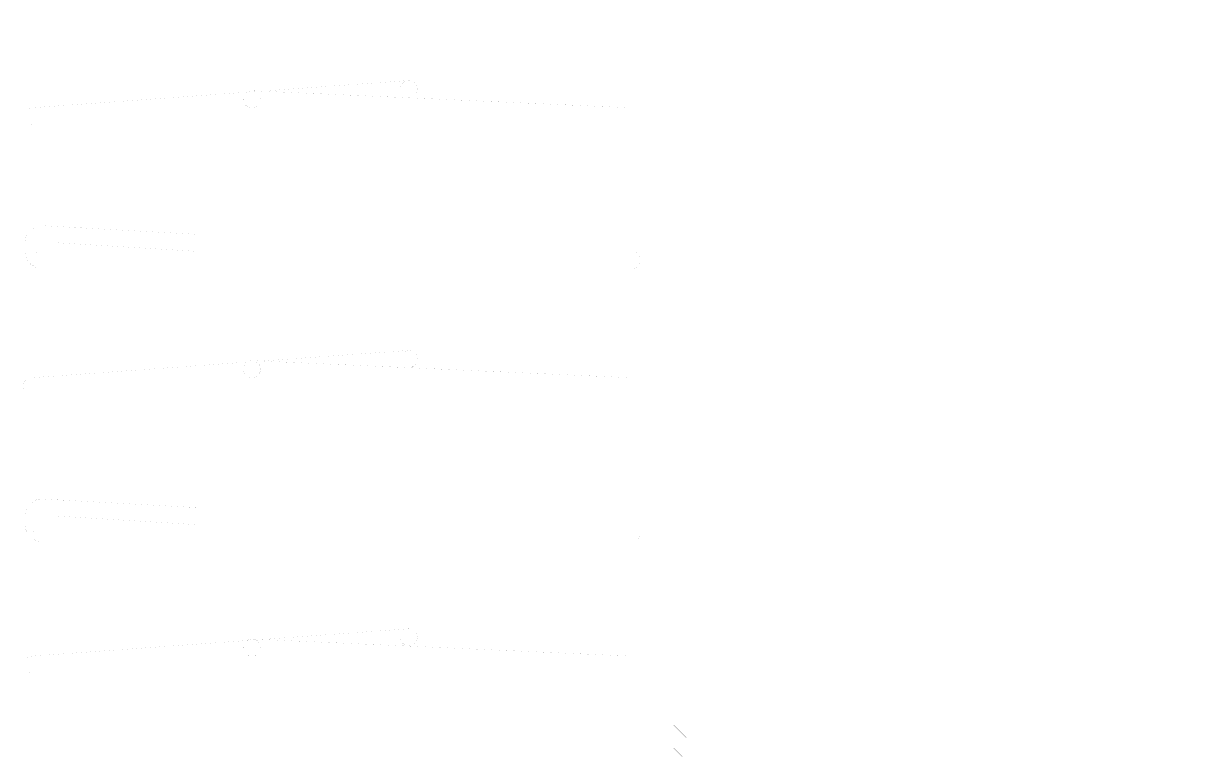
# Model space of a CAD drawing. Header units: millimetres. Extents: x -2171 to 1563, y -1758 to -1505.
# Drawn here: x 1390.03 to 1392.478, y -1599.141 to -1597.589 of the extents above; entities that cross this region are included whole.
import ezdxf

# ---------------------------------------------------------------- set-up
doc = ezdxf.new("R2010")
doc.units = ezdxf.units.MM
doc.layers.add('Tablet', color=7, linetype='Continuous', true_color=0x0180ff)

msp = doc.modelspace()

# ---------------------------------------------------------------- linework, layer by layer
at = {"layer": 'Tablet', "color": 96, "true_color": 0x018001, "const_width": 0.0000431}
for points in [[(1390.7079, -1592.7682), (1390.7079, -1603.5495), (1390.654, -1603.5495), (1390.654, -1592.7682)], [(1390.1598, -1592.9888), (1390.1598, -1603.5495), (1390.088, -1603.5495), (1390.088, -1592.9849)], [(1391.2739, -1592.989), (1391.2739, -1603.5495), (1391.202, -1603.5495), (1391.202, -1592.989)]]:
    msp.add_lwpolyline(points, dxfattribs=at)
at = {"layer": 'Tablet', "color": 150, "true_color": 0x0180ff}
msp.add_lwpolyline([(1391.3997, -1603.5495, 0.0000431, 0.0000431, 0), (1391.3997, -1593.3792, 0.0000431, 0.0000431, 0), (1392.4778, -1593.3792, 0.0000431, 0.0000431, 0), (1392.4778, -1593.4511, 0.0000431, 0.0000431, 0), (1391.4716, -1593.4511, 0.0000431, 0.0000431, 0), (1391.4716, -1603.5495, 0.0000431, 0.0000431, 0)], format="xyseb", close=True, dxfattribs=at)
at = {"layer": 'Tablet', "color": 96, "true_color": 0x018001}
for points in [[(1391.4058, -1597.571, 0.0000431, 0.0000431, 0), (1391.43, -1597.5952, 0.0000431, 0.0000431, 0)], [(1391.3997, -1597.6133, 0.0000431, 0.0000431, 0), (1391.4716, -1597.6852, 0.0000431, 0.0000431, 0)], [(1391.4421, -1597.6073, 0.0000431, 0.0000431, 0), (1391.4663, -1597.6315, 0.0000431, 0.0000431, 0)], [(1391.3997, -1597.6617, 0.0000431, 0.0000431, 0), (1391.4179, -1597.6799, 0.0000431, 0.0000431, 0)], [(1391.43, -1597.692, 0.0000431, 0.0000431, 0), (1391.4542, -1597.7162, 0.0000431, 0.0000431, 0)], [(1390.8427, -1597.7096, 0.0000431, 0.0000431, 0), (1390.5322, -1597.7321, 0.0000431, 0.0000431, 0)], [(1390.8606, -1597.7276, 0.0000431, 0.0000431, 0), (1390.8603, -1597.7311, 0.0000431, 0.0000431, 0), (1390.8593, -1597.7345, 0.0000431, 0.0000431, 0), (1390.8576, -1597.7376, 0.0000431, 0.0000431, 0), (1390.8554, -1597.7403, 0.0000431, 0.0000431, 0), (1390.8526, -1597.7426, 0.0000431, 0.0000431, 0), (1390.8495, -1597.7442, 0.0000431, 0.0000431, 0), (1390.8462, -1597.7452, 0.0000431, 0.0000431, 0), (1390.8427, -1597.7456, 0.0000431, 0.0000431, 0), (1390.8391, -1597.7452, 0.0000431, 0.0000431, 0), (1390.8358, -1597.7442, 0.0000431, 0.0000431, 0), (1390.8327, -1597.7426, 0.0000431, 0.0000431, 0), (1390.8299, -1597.7403, 0.0000431, 0.0000431, 0), (1390.8277, -1597.7376, 0.0000431, 0.0000431, 0), (1390.8261, -1597.7345, 0.0000431, 0.0000431, 0), (1390.825, -1597.7311, 0.0000431, 0.0000431, 0), (1390.8247, -1597.7276, 0.0000431, 0.0000431, 0), (1390.825, -1597.7241, 0.0000431, 0.0000431, 0), (1390.8261, -1597.7207, 0.0000431, 0.0000431, 0), (1390.8277, -1597.7176, 0.0000431, 0.0000431, 0), (1390.8299, -1597.7149, 0.0000431, 0.0000431, 0), (1390.8327, -1597.7127, 0.0000431, 0.0000431, 0), (1390.8358, -1597.711, 0.0000431, 0.0000431, 0), (1390.8391, -1597.71, 0.0000431, 0.0000431, 0), (1390.8427, -1597.7096, 0.0000431, 0.0000431, 0), (1390.8462, -1597.71, 0.0000431, 0.0000431, 0), (1390.8495, -1597.711, 0.0000431, 0.0000431, 0), (1390.8526, -1597.7127, 0.0000431, 0.0000431, 0), (1390.8554, -1597.7149, 0.0000431, 0.0000431, 0), (1390.8576, -1597.7176, 0.0000431, 0.0000431, 0), (1390.8593, -1597.7207, 0.0000431, 0.0000431, 0), (1390.8603, -1597.7241, 0.0000431, 0.0000431, 0), (1390.8606, -1597.7276, 0.0000431, 0.0000431, 0)], [(1391.3997, -1597.7101, 0.0000431, 0.0000431, 0), (1391.4716, -1597.782, 0.0000431, 0.0000431, 0)], [(1390.5019, -1597.7343, 0.0000431, 0.0000431, 0), (1390.0484, -1597.7671, 0.0000431, 0.0000431, 0)], [(1390.53, -1597.7492, 0.0000431, 0.0000431, 0), (1390.5297, -1597.7527, 0.0000431, 0.0000431, 0), (1390.5286, -1597.7561, 0.0000431, 0.0000431, 0), (1390.527, -1597.7592, 0.0000431, 0.0000431, 0), (1390.5247, -1597.7619, 0.0000431, 0.0000431, 0), (1390.522, -1597.7641, 0.0000431, 0.0000431, 0), (1390.5189, -1597.7658, 0.0000431, 0.0000431, 0), (1390.5155, -1597.7668, 0.0000431, 0.0000431, 0), (1390.512, -1597.7671, 0.0000431, 0.0000431, 0), (1390.5085, -1597.7668, 0.0000431, 0.0000431, 0), (1390.5052, -1597.7658, 0.0000431, 0.0000431, 0), (1390.502, -1597.7641, 0.0000431, 0.0000431, 0), (1390.4993, -1597.7619, 0.0000431, 0.0000431, 0), (1390.4971, -1597.7592, 0.0000431, 0.0000431, 0), (1390.4954, -1597.7561, 0.0000431, 0.0000431, 0), (1390.4944, -1597.7527, 0.0000431, 0.0000431, 0), (1390.4941, -1597.7492, 0.0000431, 0.0000431, 0), (1390.4944, -1597.7457, 0.0000431, 0.0000431, 0), (1390.4954, -1597.7423, 0.0000431, 0.0000431, 0), (1390.4971, -1597.7392, 0.0000431, 0.0000431, 0), (1390.4993, -1597.7365, 0.0000431, 0.0000431, 0), (1390.502, -1597.7342, 0.0000431, 0.0000431, 0), (1390.5052, -1597.7326, 0.0000431, 0.0000431, 0), (1390.5085, -1597.7316, 0.0000431, 0.0000431, 0), (1390.512, -1597.7312, 0.0000431, 0.0000431, 0), (1390.5155, -1597.7316, 0.0000431, 0.0000431, 0), (1390.5189, -1597.7326, 0.0000431, 0.0000431, 0), (1390.522, -1597.7342, 0.0000431, 0.0000431, 0), (1390.5247, -1597.7365, 0.0000431, 0.0000431, 0), (1390.527, -1597.7392, 0.0000431, 0.0000431, 0), (1390.5286, -1597.7423, 0.0000431, 0.0000431, 0), (1390.5297, -1597.7457, 0.0000431, 0.0000431, 0), (1390.53, -1597.7492, 0.0000431, 0.0000431, 0)], [(1390.512, -1597.7312, 0.0000431, 0.0000431, 0), (1391.3098, -1597.7671, 0.0000431, 0.0000431, 0)], [(1391.4663, -1597.7283, 0.0000431, 0.0000431, 0), (1391.4716, -1597.7336, 0.0000431, 0.0000431, 0)], [(1391.3997, -1597.7585, 0.0000431, 0.0000431, 0), (1391.4058, -1597.7646, 0.0000431, 0.0000431, 0)], [(1391.4179, -1597.7767, 0.0000431, 0.0000431, 0), (1391.4421, -1597.8009, 0.0000431, 0.0000431, 0)], [(1391.3997, -1597.8069, 0.0000431, 0.0000431, 0), (1391.4716, -1597.8788, 0.0000431, 0.0000431, 0)], [(1391.4542, -1597.813, 0.0000431, 0.0000431, 0), (1391.4716, -1597.8304, 0.0000431, 0.0000431, 0)], [(1391.4058, -1597.8614, 0.0000431, 0.0000431, 0), (1391.43, -1597.8856, 0.0000431, 0.0000431, 0)], [(1391.3997, -1597.9037, 0.0000431, 0.0000431, 0), (1391.4716, -1597.9756, 0.0000431, 0.0000431, 0)], [(1391.4421, -1597.8977, 0.0000431, 0.0000431, 0), (1391.4663, -1597.9219, 0.0000431, 0.0000431, 0)], [(1391.3997, -1597.9522, 0.0000431, 0.0000431, 0), (1391.4179, -1597.9703, 0.0000431, 0.0000431, 0)], [(1391.43, -1597.9824, 0.0000431, 0.0000431, 0), (1391.4542, -1598.0066, 0.0000431, 0.0000431, 0)], [(1390.052, -1598.087, 0.0000431, 0.0000431, 0), (1390.052, -1598.0834, 0.0000431, 0.0000431, 0), (1390.0522, -1598.0809, 0.0000431, 0.0000431, 0), (1390.0529, -1598.0785, 0.0000431, 0.0000431, 0), (1390.054, -1598.0762, 0.0000431, 0.0000431, 0), (1390.0554, -1598.0742, 0.0000431, 0.0000431, 0), (1390.0572, -1598.0724, 0.0000431, 0.0000431, 0), (1390.0592, -1598.0709, 0.0000431, 0.0000431, 0), (1390.0615, -1598.0699, 0.0000431, 0.0000431, 0), (1390.0639, -1598.0692, 0.0000431, 0.0000431, 0), (1390.0664, -1598.069, 0.0000431, 0.0000431, 0), (1391.3134, -1598.069, 0.0000431, 0.0000431, 0), (1391.3159, -1598.0692, 0.0000431, 0.0000431, 0), (1391.3184, -1598.0699, 0.0000431, 0.0000431, 0), (1391.3206, -1598.0709, 0.0000431, 0.0000431, 0), (1391.3227, -1598.0724, 0.0000431, 0.0000431, 0), (1391.3244, -1598.0742, 0.0000431, 0.0000431, 0), (1391.3259, -1598.0762, 0.0000431, 0.0000431, 0), (1391.3269, -1598.0785, 0.0000431, 0.0000431, 0), (1391.3276, -1598.0809, 0.0000431, 0.0000431, 0), (1391.3278, -1598.0834, 0.0000431, 0.0000431, 0), (1391.3278, -1598.0906, 0.0000431, 0.0000431, 0), (1391.3276, -1598.0931, 0.0000431, 0.0000431, 0), (1391.3269, -1598.0955, 0.0000431, 0.0000431, 0), (1391.3259, -1598.0978, 0.0000431, 0.0000431, 0), (1391.3244, -1598.0998, 0.0000431, 0.0000431, 0), (1391.3227, -1598.1016, 0.0000431, 0.0000431, 0), (1391.3206, -1598.103, 0.0000431, 0.0000431, 0), (1391.3184, -1598.1041, 0.0000431, 0.0000431, 0), (1391.3159, -1598.1047, 0.0000431, 0.0000431, 0), (1391.3134, -1598.105, 0.0000431, 0.0000431, 0), (1390.07, -1598.105, 0.0000431, 0.0000431, 0), (1390.0638, -1598.1044, 0.0000431, 0.0000431, 0), (1390.0577, -1598.1028, 0.0000431, 0.0000431, 0), (1390.052, -1598.1001, 0.0000431, 0.0000431, 0), (1390.0469, -1598.0966, 0.0000431, 0.0000431, 0), (1390.0425, -1598.0921, 0.0000431, 0.0000431, 0), (1390.0389, -1598.087, 0.0000431, 0.0000431, 0), (1390.0362, -1598.0813, 0.0000431, 0.0000431, 0), (1390.0346, -1598.0753, 0.0000431, 0.0000431, 0), (1390.0341, -1598.069, 0.0000431, 0.0000431, 0), (1390.0341, -1598.0511, 0.0000431, 0.0000431, 0), (1390.0346, -1598.0448, 0.0000431, 0.0000431, 0), (1390.0362, -1598.0388, 0.0000431, 0.0000431, 0), (1390.0389, -1598.0331, 0.0000431, 0.0000431, 0), (1390.0425, -1598.028, 0.0000431, 0.0000431, 0), (1390.0469, -1598.0235, 0.0000431, 0.0000431, 0), (1390.052, -1598.0199, 0.0000431, 0.0000431, 0), (1390.0577, -1598.0173, 0.0000431, 0.0000431, 0), (1390.0638, -1598.0157, 0.0000431, 0.0000431, 0), (1390.07, -1598.0151, 0.0000431, 0.0000431, 0), (1390.3934, -1598.0331, 0.0000431, 0.0000431, 0), (1390.3934, -1598.069, 0.0000431, 0.0000431, 0), (1390.1023, -1598.0511, 0.0000431, 0.0000431, 0)], [(1391.3997, -1598.0006, 0.0000431, 0.0000431, 0), (1391.4716, -1598.0724, 0.0000431, 0.0000431, 0)], [(1391.4663, -1598.0187, 0.0000431, 0.0000431, 0), (1391.4716, -1598.024, 0.0000431, 0.0000431, 0)], [(1391.3997, -1598.049, 0.0000431, 0.0000431, 0), (1391.4058, -1598.055, 0.0000431, 0.0000431, 0)], [(1391.4179, -1598.0672, 0.0000431, 0.0000431, 0), (1391.4421, -1598.0914, 0.0000431, 0.0000431, 0)], [(1391.3997, -1598.0974, 0.0000431, 0.0000431, 0), (1391.4716, -1598.1693, 0.0000431, 0.0000431, 0)], [(1391.4542, -1598.1035, 0.0000431, 0.0000431, 0), (1391.4716, -1598.1209, 0.0000431, 0.0000431, 0)], [(1391.4058, -1598.1519, 0.0000431, 0.0000431, 0), (1391.43, -1598.1761, 0.0000431, 0.0000431, 0)], [(1391.4421, -1598.1882, 0.0000431, 0.0000431, 0), (1391.4663, -1598.2124, 0.0000431, 0.0000431, 0)], [(1391.3997, -1598.1942, 0.0000431, 0.0000431, 0), (1391.4716, -1598.2661, 0.0000431, 0.0000431, 0)], [(1391.3997, -1598.2426, 0.0000431, 0.0000431, 0), (1391.4179, -1598.2608, 0.0000431, 0.0000431, 0)], [(1390.8427, -1598.2775, 0.0000431, 0.0000431, 0), (1390.5322, -1598.2999, 0.0000431, 0.0000431, 0)], [(1390.8606, -1598.2954, 0.0000431, 0.0000431, 0), (1390.8603, -1598.2989, 0.0000431, 0.0000431, 0), (1390.8593, -1598.3023, 0.0000431, 0.0000431, 0), (1390.8576, -1598.3054, 0.0000431, 0.0000431, 0), (1390.8554, -1598.3081, 0.0000431, 0.0000431, 0), (1390.8526, -1598.3104, 0.0000431, 0.0000431, 0), (1390.8495, -1598.312, 0.0000431, 0.0000431, 0), (1390.8462, -1598.3131, 0.0000431, 0.0000431, 0), (1390.8427, -1598.3134, 0.0000431, 0.0000431, 0), (1390.8391, -1598.3131, 0.0000431, 0.0000431, 0), (1390.8358, -1598.312, 0.0000431, 0.0000431, 0), (1390.8327, -1598.3104, 0.0000431, 0.0000431, 0), (1390.8299, -1598.3081, 0.0000431, 0.0000431, 0), (1390.8277, -1598.3054, 0.0000431, 0.0000431, 0), (1390.8261, -1598.3023, 0.0000431, 0.0000431, 0), (1390.825, -1598.2989, 0.0000431, 0.0000431, 0), (1390.8247, -1598.2954, 0.0000431, 0.0000431, 0), (1390.825, -1598.2919, 0.0000431, 0.0000431, 0), (1390.8261, -1598.2886, 0.0000431, 0.0000431, 0), (1390.8277, -1598.2854, 0.0000431, 0.0000431, 0), (1390.8299, -1598.2827, 0.0000431, 0.0000431, 0), (1390.8327, -1598.2805, 0.0000431, 0.0000431, 0), (1390.8358, -1598.2788, 0.0000431, 0.0000431, 0), (1390.8391, -1598.2778, 0.0000431, 0.0000431, 0), (1390.8427, -1598.2775, 0.0000431, 0.0000431, 0), (1390.8462, -1598.2778, 0.0000431, 0.0000431, 0), (1390.8495, -1598.2788, 0.0000431, 0.0000431, 0), (1390.8526, -1598.2805, 0.0000431, 0.0000431, 0), (1390.8554, -1598.2827, 0.0000431, 0.0000431, 0), (1390.8576, -1598.2854, 0.0000431, 0.0000431, 0), (1390.8593, -1598.2886, 0.0000431, 0.0000431, 0), (1390.8603, -1598.2919, 0.0000431, 0.0000431, 0), (1390.8606, -1598.2954, 0.0000431, 0.0000431, 0)], [(1391.43, -1598.2729, 0.0000431, 0.0000431, 0), (1391.4542, -1598.2971, 0.0000431, 0.0000431, 0)], [(1390.5019, -1598.3021, 0.0000431, 0.0000431, 0), (1390.0484, -1598.335, 0.0000431, 0.0000431, 0)], [(1390.53, -1598.317, 0.0000431, 0.0000431, 0), (1390.5297, -1598.3205, 0.0000431, 0.0000431, 0), (1390.5286, -1598.3239, 0.0000431, 0.0000431, 0), (1390.527, -1598.327, 0.0000431, 0.0000431, 0), (1390.5247, -1598.3297, 0.0000431, 0.0000431, 0), (1390.522, -1598.3319, 0.0000431, 0.0000431, 0), (1390.5189, -1598.3336, 0.0000431, 0.0000431, 0), (1390.5155, -1598.3346, 0.0000431, 0.0000431, 0), (1390.512, -1598.335, 0.0000431, 0.0000431, 0), (1390.5085, -1598.3346, 0.0000431, 0.0000431, 0), (1390.5052, -1598.3336, 0.0000431, 0.0000431, 0), (1390.502, -1598.3319, 0.0000431, 0.0000431, 0), (1390.4993, -1598.3297, 0.0000431, 0.0000431, 0), (1390.4971, -1598.327, 0.0000431, 0.0000431, 0), (1390.4954, -1598.3239, 0.0000431, 0.0000431, 0), (1390.4944, -1598.3205, 0.0000431, 0.0000431, 0), (1390.4941, -1598.317, 0.0000431, 0.0000431, 0), (1390.4944, -1598.3135, 0.0000431, 0.0000431, 0), (1390.4954, -1598.3101, 0.0000431, 0.0000431, 0), (1390.4971, -1598.307, 0.0000431, 0.0000431, 0), (1390.4993, -1598.3043, 0.0000431, 0.0000431, 0), (1390.502, -1598.3021, 0.0000431, 0.0000431, 0), (1390.5052, -1598.3004, 0.0000431, 0.0000431, 0), (1390.5085, -1598.2994, 0.0000431, 0.0000431, 0), (1390.512, -1598.299, 0.0000431, 0.0000431, 0), (1390.5155, -1598.2994, 0.0000431, 0.0000431, 0), (1390.5189, -1598.3004, 0.0000431, 0.0000431, 0), (1390.522, -1598.3021, 0.0000431, 0.0000431, 0), (1390.5247, -1598.3043, 0.0000431, 0.0000431, 0), (1390.527, -1598.307, 0.0000431, 0.0000431, 0), (1390.5286, -1598.3101, 0.0000431, 0.0000431, 0), (1390.5297, -1598.3135, 0.0000431, 0.0000431, 0), (1390.53, -1598.317, 0.0000431, 0.0000431, 0)], [(1390.512, -1598.299, 0.0000431, 0.0000431, 0), (1391.3098, -1598.335, 0.0000431, 0.0000431, 0)], [(1391.3997, -1598.291, 0.0000431, 0.0000431, 0), (1391.4716, -1598.3629, 0.0000431, 0.0000431, 0)], [(1391.4663, -1598.3092, 0.0000431, 0.0000431, 0), (1391.4716, -1598.3145, 0.0000431, 0.0000431, 0)], [(1391.3997, -1598.3394, 0.0000431, 0.0000431, 0), (1391.4058, -1598.3455, 0.0000431, 0.0000431, 0)], [(1391.4179, -1598.3576, 0.0000431, 0.0000431, 0), (1391.4421, -1598.3818, 0.0000431, 0.0000431, 0)], [(1391.3997, -1598.3878, 0.0000431, 0.0000431, 0), (1391.4716, -1598.4597, 0.0000431, 0.0000431, 0)], [(1391.4542, -1598.3939, 0.0000431, 0.0000431, 0), (1391.4716, -1598.4113, 0.0000431, 0.0000431, 0)], [(1391.4058, -1598.4423, 0.0000431, 0.0000431, 0), (1391.43, -1598.4665, 0.0000431, 0.0000431, 0)], [(1391.3997, -1598.4847, 0.0000431, 0.0000431, 0), (1391.4716, -1598.5565, 0.0000431, 0.0000431, 0)], [(1391.4421, -1598.4786, 0.0000431, 0.0000431, 0), (1391.4663, -1598.5028, 0.0000431, 0.0000431, 0)], [(1391.3997, -1598.5331, 0.0000431, 0.0000431, 0), (1391.4179, -1598.5512, 0.0000431, 0.0000431, 0)], [(1391.3997, -1598.5815, 0.0000431, 0.0000431, 0), (1391.4716, -1598.6534, 0.0000431, 0.0000431, 0)], [(1391.43, -1598.5633, 0.0000431, 0.0000431, 0), (1391.4542, -1598.5875, 0.0000431, 0.0000431, 0)], [(1390.052, -1598.662, 0.0000431, 0.0000431, 0), (1390.052, -1598.6584, 0.0000431, 0.0000431, 0), (1390.0522, -1598.6559, 0.0000431, 0.0000431, 0), (1390.0529, -1598.6535, 0.0000431, 0.0000431, 0), (1390.054, -1598.6512, 0.0000431, 0.0000431, 0), (1390.0554, -1598.6492, 0.0000431, 0.0000431, 0), (1390.0572, -1598.6474, 0.0000431, 0.0000431, 0), (1390.0592, -1598.6459, 0.0000431, 0.0000431, 0), (1390.0615, -1598.6449, 0.0000431, 0.0000431, 0), (1390.0639, -1598.6442, 0.0000431, 0.0000431, 0), (1390.0664, -1598.644, 0.0000431, 0.0000431, 0), (1391.3134, -1598.644, 0.0000431, 0.0000431, 0), (1391.3159, -1598.6442, 0.0000431, 0.0000431, 0), (1391.3184, -1598.6449, 0.0000431, 0.0000431, 0), (1391.3206, -1598.6459, 0.0000431, 0.0000431, 0), (1391.3227, -1598.6474, 0.0000431, 0.0000431, 0), (1391.3244, -1598.6492, 0.0000431, 0.0000431, 0), (1391.3259, -1598.6512, 0.0000431, 0.0000431, 0), (1391.3269, -1598.6535, 0.0000431, 0.0000431, 0), (1391.3276, -1598.6559, 0.0000431, 0.0000431, 0), (1391.3278, -1598.6584, 0.0000431, 0.0000431, 0), (1391.3278, -1598.6656, 0.0000431, 0.0000431, 0), (1391.3276, -1598.6681, 0.0000431, 0.0000431, 0), (1391.3269, -1598.6705, 0.0000431, 0.0000431, 0), (1391.3259, -1598.6728, 0.0000431, 0.0000431, 0), (1391.3244, -1598.6748, 0.0000431, 0.0000431, 0), (1391.3227, -1598.6766, 0.0000431, 0.0000431, 0), (1391.3206, -1598.678, 0.0000431, 0.0000431, 0), (1391.3184, -1598.6791, 0.0000431, 0.0000431, 0), (1391.3159, -1598.6797, 0.0000431, 0.0000431, 0), (1391.3134, -1598.68, 0.0000431, 0.0000431, 0), (1390.07, -1598.68, 0.0000431, 0.0000431, 0), (1390.0638, -1598.6794, 0.0000431, 0.0000431, 0), (1390.0577, -1598.6778, 0.0000431, 0.0000431, 0), (1390.052, -1598.6751, 0.0000431, 0.0000431, 0), (1390.0469, -1598.6716, 0.0000431, 0.0000431, 0), (1390.0425, -1598.6671, 0.0000431, 0.0000431, 0), (1390.0389, -1598.662, 0.0000431, 0.0000431, 0), (1390.0362, -1598.6563, 0.0000431, 0.0000431, 0), (1390.0346, -1598.6503, 0.0000431, 0.0000431, 0), (1390.0341, -1598.644, 0.0000431, 0.0000431, 0), (1390.0341, -1598.6261, 0.0000431, 0.0000431, 0), (1390.0346, -1598.6198, 0.0000431, 0.0000431, 0), (1390.0362, -1598.6138, 0.0000431, 0.0000431, 0), (1390.0389, -1598.6081, 0.0000431, 0.0000431, 0), (1390.0425, -1598.603, 0.0000431, 0.0000431, 0), (1390.0469, -1598.5985, 0.0000431, 0.0000431, 0), (1390.052, -1598.5949, 0.0000431, 0.0000431, 0), (1390.0577, -1598.5923, 0.0000431, 0.0000431, 0), (1390.0638, -1598.5907, 0.0000431, 0.0000431, 0), (1390.07, -1598.5901, 0.0000431, 0.0000431, 0), (1390.3934, -1598.6081, 0.0000431, 0.0000431, 0), (1390.3934, -1598.644, 0.0000431, 0.0000431, 0), (1390.1023, -1598.6261, 0.0000431, 0.0000431, 0)], [(1391.4663, -1598.5997, 0.0000431, 0.0000431, 0), (1391.4716, -1598.6049, 0.0000431, 0.0000431, 0)], [(1391.3997, -1598.6299, 0.0000431, 0.0000431, 0), (1391.4058, -1598.636, 0.0000431, 0.0000431, 0)], [(1391.4179, -1598.6481, 0.0000431, 0.0000431, 0), (1391.4421, -1598.6723, 0.0000431, 0.0000431, 0)], [(1391.3997, -1598.6783, 0.0000431, 0.0000431, 0), (1391.4716, -1598.7502, 0.0000431, 0.0000431, 0)], [(1391.4542, -1598.6844, 0.0000431, 0.0000431, 0), (1391.4716, -1598.7018, 0.0000431, 0.0000431, 0)], [(1391.4058, -1598.7328, 0.0000431, 0.0000431, 0), (1391.43, -1598.757, 0.0000431, 0.0000431, 0)], [(1391.3997, -1598.7751, 0.0000431, 0.0000431, 0), (1391.4716, -1598.847, 0.0000431, 0.0000431, 0)], [(1391.4421, -1598.7691, 0.0000431, 0.0000431, 0), (1391.4663, -1598.7933, 0.0000431, 0.0000431, 0)], [(1391.3997, -1598.8235, 0.0000431, 0.0000431, 0), (1391.4179, -1598.8417, 0.0000431, 0.0000431, 0)], [(1390.8427, -1598.8632, 0.0000431, 0.0000431, 0), (1390.5322, -1598.8857, 0.0000431, 0.0000431, 0)], [(1390.8606, -1598.8812, 0.0000431, 0.0000431, 0), (1390.8603, -1598.8847, 0.0000431, 0.0000431, 0), (1390.8593, -1598.8881, 0.0000431, 0.0000431, 0), (1390.8576, -1598.8912, 0.0000431, 0.0000431, 0), (1390.8554, -1598.8939, 0.0000431, 0.0000431, 0), (1390.8526, -1598.8961, 0.0000431, 0.0000431, 0), (1390.8495, -1598.8978, 0.0000431, 0.0000431, 0), (1390.8462, -1598.8988, 0.0000431, 0.0000431, 0), (1390.8427, -1598.8992, 0.0000431, 0.0000431, 0), (1390.8391, -1598.8988, 0.0000431, 0.0000431, 0), (1390.8358, -1598.8978, 0.0000431, 0.0000431, 0), (1390.8327, -1598.8961, 0.0000431, 0.0000431, 0), (1390.8299, -1598.8939, 0.0000431, 0.0000431, 0), (1390.8277, -1598.8912, 0.0000431, 0.0000431, 0), (1390.8261, -1598.8881, 0.0000431, 0.0000431, 0), (1390.825, -1598.8847, 0.0000431, 0.0000431, 0), (1390.8247, -1598.8812, 0.0000431, 0.0000431, 0), (1390.825, -1598.8777, 0.0000431, 0.0000431, 0), (1390.8261, -1598.8743, 0.0000431, 0.0000431, 0), (1390.8277, -1598.8712, 0.0000431, 0.0000431, 0), (1390.8299, -1598.8685, 0.0000431, 0.0000431, 0), (1390.8327, -1598.8663, 0.0000431, 0.0000431, 0), (1390.8358, -1598.8646, 0.0000431, 0.0000431, 0), (1390.8391, -1598.8636, 0.0000431, 0.0000431, 0), (1390.8427, -1598.8632, 0.0000431, 0.0000431, 0), (1390.8462, -1598.8636, 0.0000431, 0.0000431, 0), (1390.8495, -1598.8646, 0.0000431, 0.0000431, 0), (1390.8526, -1598.8663, 0.0000431, 0.0000431, 0), (1390.8554, -1598.8685, 0.0000431, 0.0000431, 0), (1390.8576, -1598.8712, 0.0000431, 0.0000431, 0), (1390.8593, -1598.8743, 0.0000431, 0.0000431, 0), (1390.8603, -1598.8777, 0.0000431, 0.0000431, 0), (1390.8606, -1598.8812, 0.0000431, 0.0000431, 0)], [(1391.3997, -1598.8719, 0.0000431, 0.0000431, 0), (1391.4716, -1598.9438, 0.0000431, 0.0000431, 0)], [(1391.43, -1598.8538, 0.0000431, 0.0000431, 0), (1391.4542, -1598.878, 0.0000431, 0.0000431, 0)], [(1390.5019, -1598.8879, 0.0000431, 0.0000431, 0), (1390.0484, -1598.9207, 0.0000431, 0.0000431, 0)], [(1390.53, -1598.9028, 0.0000431, 0.0000431, 0), (1390.5297, -1598.9063, 0.0000431, 0.0000431, 0), (1390.5286, -1598.9096, 0.0000431, 0.0000431, 0), (1390.527, -1598.9128, 0.0000431, 0.0000431, 0), (1390.5247, -1598.9155, 0.0000431, 0.0000431, 0), (1390.522, -1598.9177, 0.0000431, 0.0000431, 0), (1390.5189, -1598.9194, 0.0000431, 0.0000431, 0), (1390.5155, -1598.9204, 0.0000431, 0.0000431, 0), (1390.512, -1598.9207, 0.0000431, 0.0000431, 0), (1390.5085, -1598.9204, 0.0000431, 0.0000431, 0), (1390.5052, -1598.9194, 0.0000431, 0.0000431, 0), (1390.502, -1598.9177, 0.0000431, 0.0000431, 0), (1390.4993, -1598.9155, 0.0000431, 0.0000431, 0), (1390.4971, -1598.9128, 0.0000431, 0.0000431, 0), (1390.4954, -1598.9096, 0.0000431, 0.0000431, 0), (1390.4944, -1598.9063, 0.0000431, 0.0000431, 0), (1390.4941, -1598.9028, 0.0000431, 0.0000431, 0), (1390.4944, -1598.8993, 0.0000431, 0.0000431, 0), (1390.4954, -1598.8959, 0.0000431, 0.0000431, 0), (1390.4971, -1598.8928, 0.0000431, 0.0000431, 0), (1390.4993, -1598.8901, 0.0000431, 0.0000431, 0), (1390.502, -1598.8878, 0.0000431, 0.0000431, 0), (1390.5052, -1598.8862, 0.0000431, 0.0000431, 0), (1390.5085, -1598.8851, 0.0000431, 0.0000431, 0), (1390.512, -1598.8848, 0.0000431, 0.0000431, 0), (1390.5155, -1598.8851, 0.0000431, 0.0000431, 0), (1390.5189, -1598.8862, 0.0000431, 0.0000431, 0), (1390.522, -1598.8878, 0.0000431, 0.0000431, 0), (1390.5247, -1598.8901, 0.0000431, 0.0000431, 0), (1390.527, -1598.8928, 0.0000431, 0.0000431, 0), (1390.5286, -1598.8959, 0.0000431, 0.0000431, 0), (1390.5297, -1598.8993, 0.0000431, 0.0000431, 0), (1390.53, -1598.9028, 0.0000431, 0.0000431, 0)], [(1390.512, -1598.8848, 0.0000431, 0.0000431, 0), (1391.3098, -1598.9207, 0.0000431, 0.0000431, 0)], [(1391.4663, -1598.8901, 0.0000431, 0.0000431, 0), (1391.4716, -1598.8954, 0.0000431, 0.0000431, 0)], [(1391.3997, -1598.9203, 0.0000431, 0.0000431, 0), (1391.4058, -1598.9264, 0.0000431, 0.0000431, 0)], [(1391.4179, -1598.9385, 0.0000431, 0.0000431, 0), (1391.4421, -1598.9627, 0.0000431, 0.0000431, 0)], [(1391.3997, -1598.9687, 0.0000431, 0.0000431, 0), (1391.4716, -1599.0406, 0.0000431, 0.0000431, 0)], [(1391.4542, -1598.9748, 0.0000431, 0.0000431, 0), (1391.4716, -1598.9922, 0.0000431, 0.0000431, 0)], [(1391.4058, -1599.0232, 0.0000431, 0.0000431, 0), (1391.43, -1599.0474, 0.0000431, 0.0000431, 0)], [(1391.3997, -1599.0656, 0.0000431, 0.0000431, 0), (1391.4716, -1599.1374, 0.0000431, 0.0000431, 0)], [(1391.4421, -1599.0595, 0.0000431, 0.0000431, 0), (1391.4663, -1599.0837, 0.0000431, 0.0000431, 0)], [(1391.3997, -1599.114, 0.0000431, 0.0000431, 0), (1391.4179, -1599.1322, 0.0000431, 0.0000431, 0)]]:
    msp.add_lwpolyline(points, format="xyseb", dxfattribs=at)
for points in [[(1391.3062, -1597.7671, 0.0000431, 0.0000431, 0), (1390.0484, -1597.7671, 0.0000431, 0.0000431, 0), (1390.0449, -1597.7675, 0.0000431, 0.0000431, 0), (1390.0416, -1597.7685, 0.0000431, 0.0000431, 0), (1390.0385, -1597.7702, 0.0000431, 0.0000431, 0), (1390.0357, -1597.7724, 0.0000431, 0.0000431, 0), (1390.0335, -1597.7751, 0.0000431, 0.0000431, 0), (1390.0318, -1597.7782, 0.0000431, 0.0000431, 0), (1390.0308, -1597.7816, 0.0000431, 0.0000431, 0), (1390.0305, -1597.7851, 0.0000431, 0.0000431, 0), (1390.0308, -1597.7886, 0.0000431, 0.0000431, 0), (1390.0318, -1597.792, 0.0000431, 0.0000431, 0), (1390.0335, -1597.7951, 0.0000431, 0.0000431, 0), (1390.0357, -1597.7978, 0.0000431, 0.0000431, 0), (1390.0385, -1597.8001, 0.0000431, 0.0000431, 0), (1390.0416, -1597.8017, 0.0000431, 0.0000431, 0), (1390.0449, -1597.8027, 0.0000431, 0.0000431, 0), (1390.0484, -1597.8031, 0.0000431, 0.0000431, 0), (1391.3062, -1597.8031, 0.0000431, 0.0000431, 0)], [(1391.3062, -1598.335, 0.0000431, 0.0000431, 0), (1390.0484, -1598.335, 0.0000431, 0.0000431, 0), (1390.0449, -1598.3353, 0.0000431, 0.0000431, 0), (1390.0416, -1598.3363, 0.0000431, 0.0000431, 0), (1390.0385, -1598.338, 0.0000431, 0.0000431, 0), (1390.0357, -1598.3402, 0.0000431, 0.0000431, 0), (1390.0335, -1598.3429, 0.0000431, 0.0000431, 0), (1390.0318, -1598.3461, 0.0000431, 0.0000431, 0), (1390.0308, -1598.3494, 0.0000431, 0.0000431, 0), (1390.0305, -1598.3529, 0.0000431, 0.0000431, 0), (1390.0308, -1598.3564, 0.0000431, 0.0000431, 0), (1390.0318, -1598.3598, 0.0000431, 0.0000431, 0), (1390.0335, -1598.3629, 0.0000431, 0.0000431, 0), (1390.0357, -1598.3656, 0.0000431, 0.0000431, 0), (1390.0385, -1598.3679, 0.0000431, 0.0000431, 0), (1390.0416, -1598.3695, 0.0000431, 0.0000431, 0), (1390.0449, -1598.3706, 0.0000431, 0.0000431, 0), (1390.0484, -1598.3709, 0.0000431, 0.0000431, 0), (1391.3062, -1598.3709, 0.0000431, 0.0000431, 0)], [(1391.3062, -1598.9207, 0.0000431, 0.0000431, 0), (1390.0484, -1598.9207, 0.0000431, 0.0000431, 0), (1390.0449, -1598.9211, 0.0000431, 0.0000431, 0), (1390.0416, -1598.9221, 0.0000431, 0.0000431, 0), (1390.0385, -1598.9238, 0.0000431, 0.0000431, 0), (1390.0357, -1598.926, 0.0000431, 0.0000431, 0), (1390.0335, -1598.9287, 0.0000431, 0.0000431, 0), (1390.0318, -1598.9318, 0.0000431, 0.0000431, 0), (1390.0308, -1598.9352, 0.0000431, 0.0000431, 0), (1390.0305, -1598.9387, 0.0000431, 0.0000431, 0), (1390.0308, -1598.9422, 0.0000431, 0.0000431, 0), (1390.0318, -1598.9456, 0.0000431, 0.0000431, 0), (1390.0335, -1598.9487, 0.0000431, 0.0000431, 0), (1390.0357, -1598.9514, 0.0000431, 0.0000431, 0), (1390.0385, -1598.9536, 0.0000431, 0.0000431, 0), (1390.0416, -1598.9553, 0.0000431, 0.0000431, 0), (1390.0449, -1598.9563, 0.0000431, 0.0000431, 0), (1390.0484, -1598.9567, 0.0000431, 0.0000431, 0), (1391.3062, -1598.9567, 0.0000431, 0.0000431, 0)]]:
    msp.add_lwpolyline(points, format="xyseb", close=True, dxfattribs=at)

doc.saveas('drawing.dxf')
